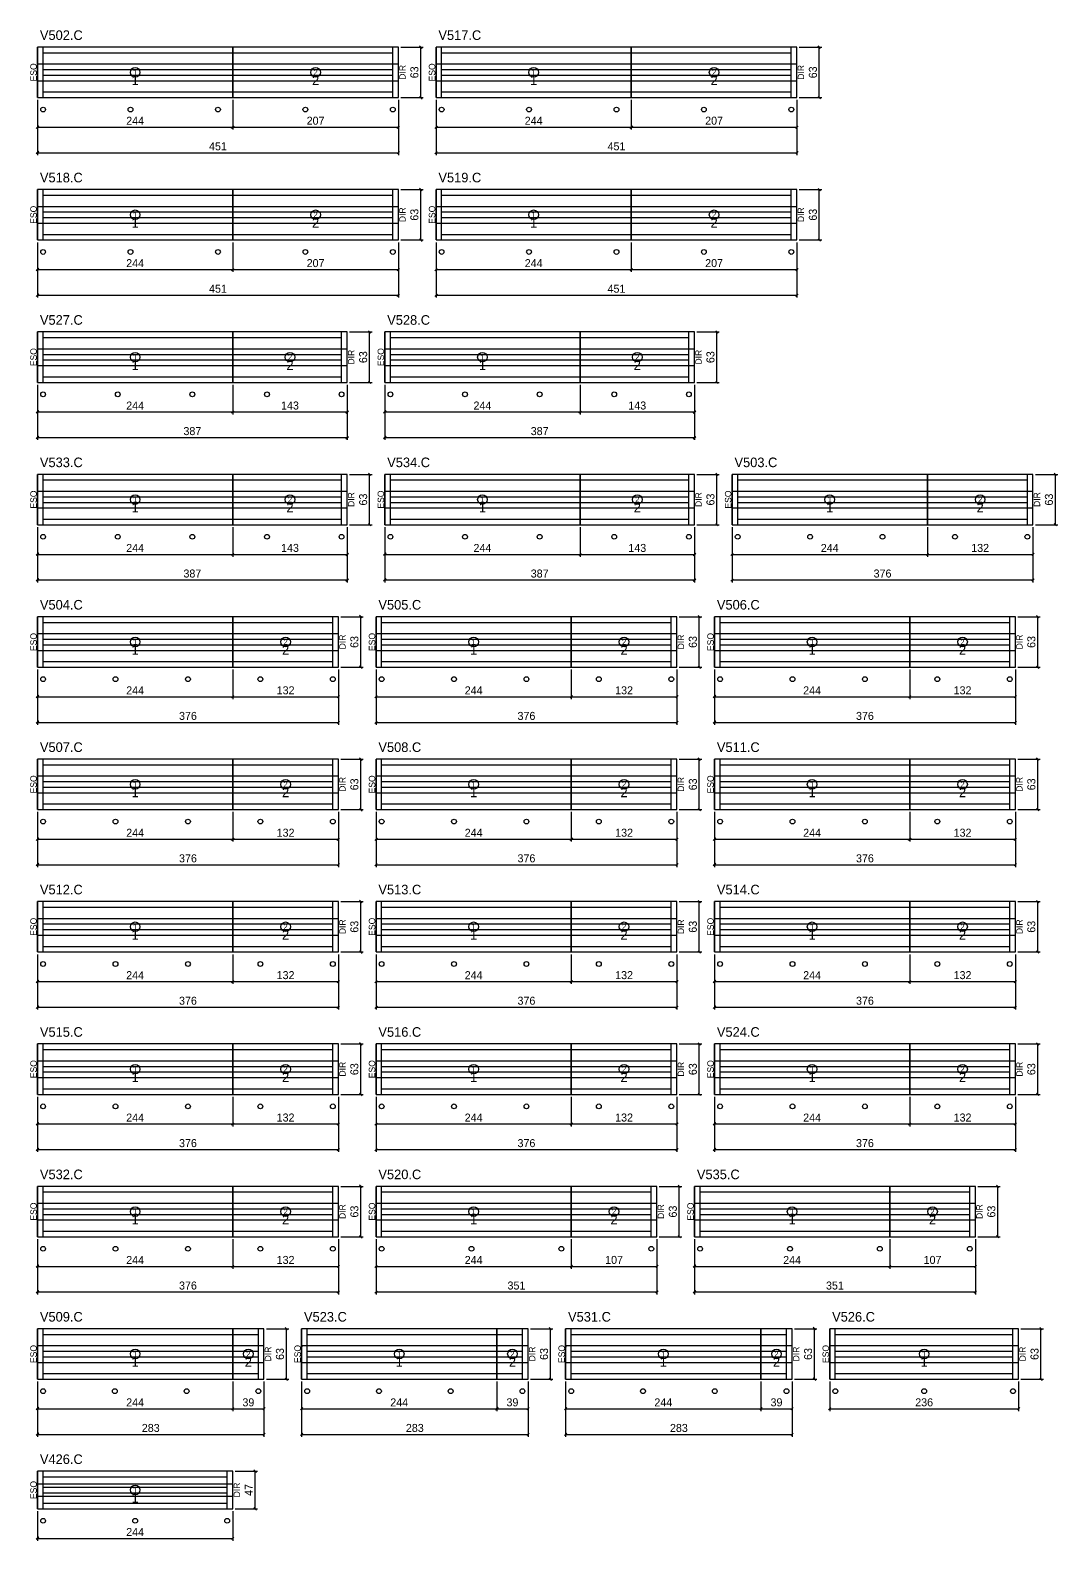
# Model space of a CAD drawing. Extents: x -9500 to 3070, y -2591 to 1250.
# Drawn here: x -9 to 1275, y -2591 to -703 of the extents above; entities that cross this region are included whole.
import ezdxf
from ezdxf.enums import TextEntityAlignment as Align

# ---------------------------------------------------------------- set-up
doc = ezdxf.new("R2010")
doc.units = 0
for name, color, linetype in [('5', 5, 'Continuous'), ('COTA', 241, 'Continuous'), ('Escoras', 224, 'Continuous'), ('NOMENCLATURA', 7, 'Continuous'), ('Painéis', 200, 'Continuous'), ('SARR_2.2x7', 40, 'Continuous'), ('SARR_EDITAR', 141, 'Continuous')]:
    doc.layers.add(name, color=color, linetype=linetype)
doc.dimstyles.new('PAINEL', dxfattribs={"dimtxt": 10, "dimasz": 3, "dimexe": 3, "dimexo": 3, "dimgap": 3, "dimtad": 1, "dimblk": 'OBLIQUE', "dimblk1": 'OBLIQUE', "dimcen": 2.5, "dimclrd": 4, "dimclre": 4, "dimclrt": 240, "dimazin": 3, "dimtfac": 1, "dimtmove": 0, "dimatfit": 3})

# ---------------------------------------------------------------- blocks, each defined once
blk = doc.blocks.new('nf1')
blk.add_circle((0, 0), 6)
blk.add_text('1', height=7).set_placement((0, 0), align=Align.MIDDLE_CENTER)
blk = doc.blocks.new('nf2')
blk.add_circle((0, 0), 6)
blk.add_text('2', height=7).set_placement((0, 0), align=Align.MIDDLE_CENTER)
blk = doc.blocks.new('_OBLIQUE')
at = {"color": 0, "linetype": 'BYBLOCK'}
blk.add_line((-0.5, -0.5), (0.5, 0.5), dxfattribs=at)

msp = doc.modelspace()

# ---------------------------------------------------------------- linework, layer by layer
at = {"layer": 'Escoras'}
for centre in [(7, -802), (116.25, -802), (225.5, -802), (334.75, -802), (444, -802), (505, -802), (614.25, -802), (723.5, -802), (832.75, -802), (942, -802), (7, -980), (116.25, -980), (225.5, -980), (334.75, -980), (444, -980), (505, -980), (614.25, -980), (723.5, -980), (832.75, -980), (942, -980), (7, -1158), (100.25, -1158), (193.5, -1158), (286.75, -1158), (380, -1158), (441, -1158), (534.25, -1158), (627.5, -1158), (720.75, -1158), (814, -1158), (7, -1336), (100.25, -1336), (193.5, -1336), (286.75, -1336), (380, -1336), (441, -1336), (534.25, -1336), (627.5, -1336), (720.75, -1336), (814, -1336), (875, -1336), (965.5, -1336), (1056, -1336), (1146.5, -1336), (1237, -1336), (7, -1514), (97.5, -1514), (188, -1514), (278.5, -1514), (369, -1514), (430, -1514), (520.5, -1514), (611, -1514), (701.5, -1514), (792, -1514), (853, -1514), (943.5, -1514), (1034, -1514), (1124.5, -1514), (1215, -1514), (7, -1692), (97.5, -1692), (188, -1692), (278.5, -1692), (369, -1692), (430, -1692), (520.5, -1692), (611, -1692), (701.5, -1692), (792, -1692), (853, -1692), (943.5, -1692), (1034, -1692), (1124.5, -1692), (1215, -1692), (7, -1870), (97.5, -1870), (188, -1870), (278.5, -1870), (369, -1870), (430, -1870), (520.5, -1870), (611, -1870), (701.5, -1870), (792, -1870), (853, -1870), (943.5, -1870), (1034, -1870), (1124.5, -1870), (1215, -1870), (7, -2048), (97.5, -2048), (188, -2048), (278.5, -2048), (369, -2048), (430, -2048), (520.5, -2048), (611, -2048), (701.5, -2048), (792, -2048), (853, -2048), (943.5, -2048), (1034, -2048), (1124.5, -2048), (1215, -2048), (7, -2226), (97.5, -2226), (188, -2226), (278.5, -2226), (369, -2226), (430, -2226), (542.333, -2226), (654.667, -2226), (767, -2226), (828, -2226), (940.333, -2226), (1052.667, -2226), (1165, -2226), (7, -2404), (96.667, -2404), (186.333, -2404), (276, -2404), (337, -2404), (426.667, -2404), (516.333, -2404), (606, -2404), (667, -2404), (756.667, -2404), (846.333, -2404), (936, -2404), (997, -2404), (1108, -2404), (1219, -2404), (7, -2566), (122, -2566), (237, -2566)]:
    msp.add_circle(centre, 3, dxfattribs=at)
at = {"layer": 'Painéis'}
for p, q in [((244, -787), (244, -724)), ((742, -787), (742, -724)), ((0, -745), (244, -745)), ((244, -745), (451, -745)), ((498, -745), (742, -745)), ((742, -745), (949, -745)), ((0, -766), (244, -766)), ((244, -766), (451, -766)), ((498, -766), (742, -766)), ((742, -766), (949, -766)), ((244, -965), (244, -902)), ((742, -965), (742, -902)), ((0, -923), (244, -923)), ((244, -923), (451, -923)), ((498, -923), (742, -923)), ((742, -923), (949, -923)), ((0, -944), (244, -944)), ((244, -944), (451, -944)), ((498, -944), (742, -944)), ((742, -944), (949, -944)), ((244, -1143), (244, -1080)), ((678, -1143), (678, -1080)), ((0, -1101), (244, -1101)), ((244, -1101), (387, -1101)), ((434, -1101), (678, -1101)), ((678, -1101), (821, -1101)), ((0, -1122), (244, -1122)), ((244, -1122), (387, -1122)), ((434, -1122), (678, -1122)), ((678, -1122), (821, -1122)), ((244, -1321), (244, -1258)), ((678, -1321), (678, -1258)), ((1112, -1321), (1112, -1258)), ((0, -1279), (244, -1279)), ((244, -1279), (387, -1279)), ((434, -1279), (678, -1279)), ((678, -1279), (821, -1279)), ((868, -1279), (1112, -1279)), ((1112, -1279), (1244, -1279)), ((0, -1300), (244, -1300)), ((244, -1300), (387, -1300)), ((434, -1300), (678, -1300)), ((678, -1300), (821, -1300)), ((868, -1300), (1112, -1300)), ((1112, -1300), (1244, -1300)), ((244, -1499), (244, -1436)), ((667, -1499), (667, -1436)), ((1090, -1499), (1090, -1436)), ((0, -1457), (244, -1457)), ((244, -1457), (376, -1457)), ((423, -1457), (667, -1457)), ((667, -1457), (799, -1457)), ((846, -1457), (1090, -1457)), ((1090, -1457), (1222, -1457)), ((0, -1478), (244, -1478)), ((244, -1478), (376, -1478)), ((423, -1478), (667, -1478)), ((667, -1478), (799, -1478)), ((846, -1478), (1090, -1478)), ((1090, -1478), (1222, -1478)), ((244, -1677), (244, -1614)), ((667, -1677), (667, -1614)), ((1090, -1677), (1090, -1614)), ((0, -1635), (244, -1635)), ((244, -1635), (376, -1635)), ((423, -1635), (667, -1635)), ((667, -1635), (799, -1635)), ((846, -1635), (1090, -1635)), ((1090, -1635), (1222, -1635)), ((0, -1656), (244, -1656)), ((244, -1656), (376, -1656)), ((423, -1656), (667, -1656)), ((667, -1656), (799, -1656)), ((846, -1656), (1090, -1656)), ((1090, -1656), (1222, -1656)), ((244, -1855), (244, -1792)), ((667, -1855), (667, -1792)), ((1090, -1855), (1090, -1792)), ((0, -1813), (244, -1813)), ((244, -1813), (376, -1813)), ((423, -1813), (667, -1813)), ((667, -1813), (799, -1813)), ((846, -1813), (1090, -1813)), ((1090, -1813), (1222, -1813)), ((0, -1834), (244, -1834)), ((244, -1834), (376, -1834)), ((423, -1834), (667, -1834)), ((667, -1834), (799, -1834)), ((846, -1834), (1090, -1834)), ((1090, -1834), (1222, -1834)), ((244, -2033), (244, -1970)), ((667, -2033), (667, -1970)), ((1090, -2033), (1090, -1970)), ((0, -1991), (244, -1991)), ((244, -1991), (376, -1991)), ((423, -1991), (667, -1991)), ((667, -1991), (799, -1991)), ((846, -1991), (1090, -1991)), ((1090, -1991), (1222, -1991)), ((0, -2012), (244, -2012)), ((244, -2012), (376, -2012)), ((423, -2012), (667, -2012)), ((667, -2012), (799, -2012)), ((846, -2012), (1090, -2012)), ((1090, -2012), (1222, -2012)), ((244, -2211), (244, -2148)), ((667, -2211), (667, -2148)), ((1065, -2211), (1065, -2148)), ((0, -2169), (244, -2169)), ((244, -2169), (376, -2169)), ((423, -2169), (667, -2169)), ((667, -2169), (774, -2169)), ((821, -2169), (1065, -2169)), ((1065, -2169), (1172, -2169)), ((0, -2190), (244, -2190)), ((244, -2190), (376, -2190)), ((423, -2190), (667, -2190)), ((667, -2190), (774, -2190)), ((821, -2190), (1065, -2190)), ((1065, -2190), (1172, -2190)), ((244, -2389), (244, -2326)), ((574, -2389), (574, -2326)), ((904, -2389), (904, -2326)), ((0, -2347), (244, -2347)), ((244, -2347), (283, -2347)), ((330, -2347), (574, -2347)), ((574, -2347), (613, -2347)), ((660, -2347), (904, -2347)), ((904, -2347), (943, -2347)), ((990, -2347), (1226, -2347)), ((0, -2368), (244, -2368)), ((244, -2368), (283, -2368)), ((330, -2368), (574, -2368)), ((574, -2368), (613, -2368)), ((660, -2368), (904, -2368)), ((904, -2368), (943, -2368)), ((990, -2368), (1226, -2368)), ((0, -2519.667), (244, -2519.667)), ((0, -2535.333), (244, -2535.333))]:
    msp.add_line(p, q, dxfattribs=at)
for points in [[(0, -787), (244, -787), (244, -724), (0, -724)], [(244, -787), (451, -787), (451, -724), (244, -724)], [(498, -787), (742, -787), (742, -724), (498, -724)], [(742, -787), (949, -787), (949, -724), (742, -724)], [(0, -965), (244, -965), (244, -902), (0, -902)], [(244, -965), (451, -965), (451, -902), (244, -902)], [(498, -965), (742, -965), (742, -902), (498, -902)], [(742, -965), (949, -965), (949, -902), (742, -902)], [(0, -1143), (244, -1143), (244, -1080), (0, -1080)], [(244, -1143), (387, -1143), (387, -1080), (244, -1080)], [(434, -1143), (678, -1143), (678, -1080), (434, -1080)], [(678, -1143), (821, -1143), (821, -1080), (678, -1080)], [(0, -1321), (244, -1321), (244, -1258), (0, -1258)], [(244, -1321), (387, -1321), (387, -1258), (244, -1258)], [(434, -1321), (678, -1321), (678, -1258), (434, -1258)], [(678, -1321), (821, -1321), (821, -1258), (678, -1258)], [(868, -1321), (1112, -1321), (1112, -1258), (868, -1258)], [(1112, -1321), (1244, -1321), (1244, -1258), (1112, -1258)], [(0, -1499), (244, -1499), (244, -1436), (0, -1436)], [(244, -1499), (376, -1499), (376, -1436), (244, -1436)], [(423, -1499), (667, -1499), (667, -1436), (423, -1436)], [(667, -1499), (799, -1499), (799, -1436), (667, -1436)], [(846, -1499), (1090, -1499), (1090, -1436), (846, -1436)], [(1090, -1499), (1222, -1499), (1222, -1436), (1090, -1436)], [(0, -1677), (244, -1677), (244, -1614), (0, -1614)], [(244, -1677), (376, -1677), (376, -1614), (244, -1614)], [(423, -1677), (667, -1677), (667, -1614), (423, -1614)], [(667, -1677), (799, -1677), (799, -1614), (667, -1614)], [(846, -1677), (1090, -1677), (1090, -1614), (846, -1614)], [(1090, -1677), (1222, -1677), (1222, -1614), (1090, -1614)], [(0, -1855), (244, -1855), (244, -1792), (0, -1792)], [(244, -1855), (376, -1855), (376, -1792), (244, -1792)], [(423, -1855), (667, -1855), (667, -1792), (423, -1792)], [(667, -1855), (799, -1855), (799, -1792), (667, -1792)], [(846, -1855), (1090, -1855), (1090, -1792), (846, -1792)], [(1090, -1855), (1222, -1855), (1222, -1792), (1090, -1792)], [(0, -2033), (244, -2033), (244, -1970), (0, -1970)], [(244, -2033), (376, -2033), (376, -1970), (244, -1970)], [(423, -2033), (667, -2033), (667, -1970), (423, -1970)], [(667, -2033), (799, -2033), (799, -1970), (667, -1970)], [(846, -2033), (1090, -2033), (1090, -1970), (846, -1970)], [(1090, -2033), (1222, -2033), (1222, -1970), (1090, -1970)], [(0, -2211), (244, -2211), (244, -2148), (0, -2148)], [(244, -2211), (376, -2211), (376, -2148), (244, -2148)], [(423, -2211), (667, -2211), (667, -2148), (423, -2148)], [(667, -2211), (774, -2211), (774, -2148), (667, -2148)], [(821, -2211), (1065, -2211), (1065, -2148), (821, -2148)], [(1065, -2211), (1172, -2211), (1172, -2148), (1065, -2148)], [(0, -2389), (244, -2389), (244, -2326), (0, -2326)], [(244, -2389), (283, -2389), (283, -2326), (244, -2326)], [(330, -2389), (574, -2389), (574, -2326), (330, -2326)], [(574, -2389), (613, -2389), (613, -2326), (574, -2326)], [(660, -2389), (904, -2389), (904, -2326), (660, -2326)], [(904, -2389), (943, -2389), (943, -2326), (904, -2326)], [(990, -2389), (1226, -2389), (1226, -2326), (990, -2326)], [(0, -2551), (244, -2551), (244, -2504), (0, -2504)]]:
    msp.add_lwpolyline(points, close=True, dxfattribs=at)
at = {"layer": 'SARR_2.2x7'}
for p, q in [((7, -787), (7, -724)), ((7, -731), (244, -731)), ((244, -731), (444, -731)), ((444, -787), (444, -724)), ((505, -787), (505, -724)), ((505, -731), (742, -731)), ((742, -731), (942, -731)), ((942, -787), (942, -724)), ((7, -752), (244, -752)), ((244, -752), (444, -752)), ((505, -752), (742, -752)), ((742, -752), (942, -752)), ((7, -759), (244, -759)), ((244, -759), (444, -759)), ((505, -759), (742, -759)), ((742, -759), (942, -759)), ((7, -780), (244, -780)), ((244, -780), (444, -780)), ((505, -780), (742, -780)), ((742, -780), (942, -780)), ((7, -965), (7, -902)), ((444, -965), (444, -902)), ((505, -965), (505, -902)), ((942, -965), (942, -902)), ((7, -909), (244, -909)), ((244, -909), (444, -909)), ((505, -909), (742, -909)), ((742, -909), (942, -909)), ((7, -930), (244, -930)), ((7, -937), (244, -937)), ((244, -930), (444, -930)), ((244, -937), (444, -937)), ((505, -930), (742, -930)), ((505, -937), (742, -937)), ((742, -930), (942, -930)), ((742, -937), (942, -937)), ((7, -958), (244, -958)), ((244, -958), (444, -958)), ((505, -958), (742, -958)), ((742, -958), (942, -958)), ((7, -1143), (7, -1080)), ((7, -1087), (244, -1087)), ((244, -1087), (380, -1087)), ((380, -1143), (380, -1080)), ((441, -1143), (441, -1080)), ((441, -1087), (678, -1087)), ((678, -1087), (814, -1087)), ((814, -1143), (814, -1080)), ((7, -1108), (244, -1108)), ((244, -1108), (380, -1108)), ((441, -1108), (678, -1108)), ((678, -1108), (814, -1108)), ((7, -1115), (244, -1115)), ((244, -1115), (380, -1115)), ((441, -1115), (678, -1115)), ((678, -1115), (814, -1115)), ((7, -1136), (244, -1136)), ((244, -1136), (380, -1136)), ((441, -1136), (678, -1136)), ((678, -1136), (814, -1136)), ((7, -1321), (7, -1258)), ((7, -1265), (244, -1265)), ((244, -1265), (380, -1265)), ((380, -1321), (380, -1258)), ((441, -1321), (441, -1258)), ((441, -1265), (678, -1265)), ((678, -1265), (814, -1265)), ((814, -1321), (814, -1258)), ((875, -1321), (875, -1258)), ((875, -1265), (1112, -1265)), ((1112, -1265), (1237, -1265)), ((1237, -1321), (1237, -1258)), ((7, -1286), (244, -1286)), ((7, -1293), (244, -1293)), ((244, -1286), (380, -1286)), ((244, -1293), (380, -1293)), ((441, -1286), (678, -1286)), ((441, -1293), (678, -1293)), ((678, -1286), (814, -1286)), ((678, -1293), (814, -1293)), ((875, -1286), (1112, -1286)), ((875, -1293), (1112, -1293)), ((1112, -1286), (1237, -1286)), ((1112, -1293), (1237, -1293)), ((7, -1314), (244, -1314)), ((244, -1314), (380, -1314)), ((441, -1314), (678, -1314)), ((678, -1314), (814, -1314)), ((875, -1314), (1112, -1314)), ((1112, -1314), (1237, -1314)), ((7, -1499), (7, -1436)), ((7, -1443), (244, -1443)), ((244, -1443), (369, -1443)), ((369, -1499), (369, -1436)), ((430, -1499), (430, -1436)), ((430, -1443), (667, -1443)), ((667, -1443), (792, -1443)), ((792, -1499), (792, -1436)), ((853, -1499), (853, -1436)), ((853, -1443), (1090, -1443)), ((1090, -1443), (1215, -1443)), ((1215, -1499), (1215, -1436)), ((7, -1464), (244, -1464)), ((7, -1471), (244, -1471)), ((244, -1464), (369, -1464)), ((244, -1471), (369, -1471)), ((430, -1464), (667, -1464)), ((430, -1471), (667, -1471)), ((667, -1464), (792, -1464)), ((667, -1471), (792, -1471)), ((853, -1464), (1090, -1464)), ((853, -1471), (1090, -1471)), ((1090, -1464), (1215, -1464)), ((1090, -1471), (1215, -1471)), ((7, -1492), (244, -1492)), ((244, -1492), (369, -1492)), ((430, -1492), (667, -1492)), ((667, -1492), (792, -1492)), ((853, -1492), (1090, -1492)), ((1090, -1492), (1215, -1492)), ((7, -1677), (7, -1614)), ((7, -1621), (244, -1621)), ((244, -1621), (369, -1621)), ((369, -1677), (369, -1614)), ((430, -1677), (430, -1614)), ((430, -1621), (667, -1621)), ((667, -1621), (792, -1621)), ((792, -1677), (792, -1614)), ((853, -1677), (853, -1614)), ((853, -1621), (1090, -1621)), ((1090, -1621), (1215, -1621)), ((1215, -1677), (1215, -1614)), ((7, -1642), (244, -1642)), ((244, -1642), (369, -1642)), ((430, -1642), (667, -1642)), ((667, -1642), (792, -1642)), ((853, -1642), (1090, -1642)), ((1090, -1642), (1215, -1642)), ((7, -1649), (244, -1649)), ((244, -1649), (369, -1649)), ((430, -1649), (667, -1649)), ((667, -1649), (792, -1649)), ((853, -1649), (1090, -1649)), ((1090, -1649), (1215, -1649)), ((7, -1670), (244, -1670)), ((244, -1670), (369, -1670)), ((430, -1670), (667, -1670)), ((667, -1670), (792, -1670)), ((853, -1670), (1090, -1670)), ((1090, -1670), (1215, -1670)), ((7, -1855), (7, -1792)), ((369, -1855), (369, -1792)), ((430, -1855), (430, -1792)), ((792, -1855), (792, -1792)), ((853, -1855), (853, -1792)), ((1215, -1855), (1215, -1792)), ((7, -1799), (244, -1799)), ((244, -1799), (369, -1799)), ((430, -1799), (667, -1799)), ((667, -1799), (792, -1799)), ((853, -1799), (1090, -1799)), ((1090, -1799), (1215, -1799)), ((7, -1820), (244, -1820)), ((7, -1827), (244, -1827)), ((244, -1820), (369, -1820)), ((244, -1827), (369, -1827)), ((430, -1820), (667, -1820)), ((430, -1827), (667, -1827)), ((667, -1820), (792, -1820)), ((667, -1827), (792, -1827)), ((853, -1820), (1090, -1820)), ((853, -1827), (1090, -1827)), ((1090, -1820), (1215, -1820)), ((1090, -1827), (1215, -1827)), ((7, -1848), (244, -1848)), ((244, -1848), (369, -1848)), ((430, -1848), (667, -1848)), ((667, -1848), (792, -1848)), ((853, -1848), (1090, -1848)), ((1090, -1848), (1215, -1848)), ((7, -2033), (7, -1970)), ((7, -1977), (244, -1977)), ((244, -1977), (369, -1977)), ((369, -2033), (369, -1970)), ((430, -2033), (430, -1970)), ((430, -1977), (667, -1977)), ((667, -1977), (792, -1977)), ((792, -2033), (792, -1970)), ((853, -2033), (853, -1970)), ((853, -1977), (1090, -1977)), ((1090, -1977), (1215, -1977)), ((1215, -2033), (1215, -1970)), ((7, -1998), (244, -1998)), ((244, -1998), (369, -1998)), ((430, -1998), (667, -1998)), ((667, -1998), (792, -1998)), ((853, -1998), (1090, -1998)), ((1090, -1998), (1215, -1998)), ((7, -2005), (244, -2005)), ((244, -2005), (369, -2005)), ((430, -2005), (667, -2005)), ((667, -2005), (792, -2005)), ((853, -2005), (1090, -2005)), ((1090, -2005), (1215, -2005)), ((7, -2026), (244, -2026)), ((244, -2026), (369, -2026)), ((430, -2026), (667, -2026)), ((667, -2026), (792, -2026)), ((853, -2026), (1090, -2026)), ((1090, -2026), (1215, -2026)), ((7, -2211), (7, -2148)), ((369, -2211), (369, -2148)), ((430, -2211), (430, -2148)), ((767, -2211), (767, -2148)), ((828, -2211), (828, -2148)), ((1165, -2211), (1165, -2148)), ((7, -2155), (244, -2155)), ((244, -2155), (369, -2155)), ((430, -2155), (667, -2155)), ((667, -2155), (767, -2155)), ((828, -2155), (1065, -2155)), ((1065, -2155), (1165, -2155)), ((7, -2176), (244, -2176)), ((7, -2183), (244, -2183)), ((244, -2176), (369, -2176)), ((244, -2183), (369, -2183)), ((430, -2176), (667, -2176)), ((430, -2183), (667, -2183)), ((667, -2176), (767, -2176)), ((667, -2183), (767, -2183)), ((828, -2176), (1065, -2176)), ((828, -2183), (1065, -2183)), ((1065, -2176), (1165, -2176)), ((1065, -2183), (1165, -2183)), ((7, -2204), (244, -2204)), ((244, -2204), (369, -2204)), ((430, -2204), (667, -2204)), ((667, -2204), (767, -2204)), ((828, -2204), (1065, -2204)), ((1065, -2204), (1165, -2204)), ((7, -2389), (7, -2326)), ((7, -2333), (244, -2333)), ((244, -2333), (276, -2333)), ((276, -2389), (276, -2326)), ((337, -2389), (337, -2326)), ((337, -2333), (574, -2333)), ((574, -2333), (606, -2333)), ((606, -2389), (606, -2326)), ((667, -2389), (667, -2326)), ((667, -2333), (904, -2333)), ((904, -2333), (936, -2333)), ((936, -2389), (936, -2326)), ((997, -2389), (997, -2326)), ((997, -2333), (1219, -2333)), ((1219, -2389), (1219, -2326)), ((7, -2354), (244, -2354)), ((244, -2354), (276, -2354)), ((337, -2354), (574, -2354)), ((574, -2354), (606, -2354)), ((667, -2354), (904, -2354)), ((904, -2354), (936, -2354)), ((997, -2354), (1219, -2354)), ((7, -2361), (244, -2361)), ((244, -2361), (276, -2361)), ((337, -2361), (574, -2361)), ((574, -2361), (606, -2361)), ((667, -2361), (904, -2361)), ((904, -2361), (936, -2361)), ((997, -2361), (1219, -2361)), ((7, -2382), (244, -2382)), ((244, -2382), (276, -2382)), ((337, -2382), (574, -2382)), ((574, -2382), (606, -2382)), ((667, -2382), (904, -2382)), ((904, -2382), (936, -2382)), ((997, -2382), (1219, -2382)), ((7, -2551), (7, -2504)), ((7, -2511), (237, -2511)), ((237, -2551), (237, -2504)), ((7, -2524), (237, -2524)), ((7, -2531), (237, -2531)), ((7, -2544), (237, -2544))]:
    msp.add_line(p, q, dxfattribs=at)
at = {"layer": 'SARR_EDITAR'}
for p, q in [((0, -787), (0, -724)), ((451, -787), (451, -724)), ((498, -787), (498, -724)), ((949, -787), (949, -724)), ((0, -965), (0, -902)), ((451, -965), (451, -902)), ((498, -965), (498, -902)), ((949, -965), (949, -902)), ((0, -1143), (0, -1080)), ((387, -1143), (387, -1080)), ((434, -1143), (434, -1080)), ((821, -1143), (821, -1080)), ((0, -1321), (0, -1258)), ((387, -1321), (387, -1258)), ((434, -1321), (434, -1258)), ((821, -1321), (821, -1258)), ((868, -1321), (868, -1258)), ((1244, -1321), (1244, -1258)), ((0, -1499), (0, -1436)), ((376, -1499), (376, -1436)), ((423, -1499), (423, -1436)), ((799, -1499), (799, -1436)), ((846, -1499), (846, -1436)), ((1222, -1499), (1222, -1436)), ((0, -1677), (0, -1614)), ((376, -1677), (376, -1614)), ((423, -1677), (423, -1614)), ((799, -1677), (799, -1614)), ((846, -1677), (846, -1614)), ((1222, -1677), (1222, -1614)), ((0, -1855), (0, -1792)), ((376, -1855), (376, -1792)), ((423, -1855), (423, -1792)), ((799, -1855), (799, -1792)), ((846, -1855), (846, -1792)), ((1222, -1855), (1222, -1792)), ((0, -2033), (0, -1970)), ((376, -2033), (376, -1970)), ((423, -2033), (423, -1970)), ((799, -2033), (799, -1970)), ((846, -2033), (846, -1970)), ((1222, -2033), (1222, -1970)), ((0, -2211), (0, -2148)), ((376, -2211), (376, -2148)), ((423, -2211), (423, -2148)), ((774, -2211), (774, -2148)), ((821, -2211), (821, -2148)), ((1172, -2211), (1172, -2148)), ((0, -2389), (0, -2326)), ((283, -2389), (283, -2326)), ((330, -2389), (330, -2326)), ((613, -2389), (613, -2326)), ((660, -2389), (660, -2326)), ((943, -2389), (943, -2326)), ((990, -2389), (990, -2326)), ((1226, -2389), (1226, -2326)), ((0, -2551), (0, -2504)), ((244, -2551), (244, -2504))]:
    msp.add_line(p, q, dxfattribs=at)

# ---------------------------------------------------------------- block references
at = {"layer": 'COTA'}
for name, p in [('nf1', (122, -755.5)), ('nf2', (347.5, -755.5)), ('nf1', (620, -755.5)), ('nf2', (845.5, -755.5)), ('nf1', (122, -933.5)), ('nf2', (347.5, -933.5)), ('nf1', (620, -933.5)), ('nf2', (845.5, -933.5)), ('nf1', (122, -1111.5)), ('nf2', (315.5, -1111.5)), ('nf1', (556, -1111.5)), ('nf2', (749.5, -1111.5)), ('nf1', (122, -1289.5)), ('nf2', (315.5, -1289.5)), ('nf1', (556, -1289.5)), ('nf2', (749.5, -1289.5)), ('nf1', (990, -1289.5)), ('nf2', (1178, -1289.5)), ('nf1', (122, -1467.5)), ('nf2', (310, -1467.5)), ('nf1', (545, -1467.5)), ('nf2', (733, -1467.5)), ('nf1', (968, -1467.5)), ('nf2', (1156, -1467.5)), ('nf1', (122, -1645.5)), ('nf2', (310, -1645.5)), ('nf1', (545, -1645.5)), ('nf2', (733, -1645.5)), ('nf1', (968, -1645.5)), ('nf2', (1156, -1645.5)), ('nf1', (122, -1823.5)), ('nf2', (310, -1823.5)), ('nf1', (545, -1823.5)), ('nf2', (733, -1823.5)), ('nf1', (968, -1823.5)), ('nf2', (1156, -1823.5)), ('nf1', (122, -2001.5)), ('nf2', (310, -2001.5)), ('nf1', (545, -2001.5)), ('nf2', (733, -2001.5)), ('nf1', (968, -2001.5)), ('nf2', (1156, -2001.5)), ('nf1', (122, -2179.5)), ('nf2', (310, -2179.5)), ('nf1', (545, -2179.5)), ('nf2', (720.5, -2179.5)), ('nf1', (943, -2179.5)), ('nf2', (1118.5, -2179.5)), ('nf1', (122, -2357.5)), ('nf2', (263.5, -2357.5)), ('nf1', (452, -2357.5)), ('nf2', (593.5, -2357.5)), ('nf1', (782, -2357.5)), ('nf2', (923.5, -2357.5)), ('nf1', (1108, -2357.5)), ('nf1', (122, -2527.5))]:
    msp.add_blockref(name, p, dxfattribs=at)

# ---------------------------------------------------------------- texts
at = {"layer": '5'}
for s, p in [('ESQ', (-5, -755.5)), ('DIR', (456, -755.5)), ('ESQ', (493, -755.5)), ('DIR', (954, -755.5)), ('ESQ', (-5, -933.5)), ('DIR', (456, -933.5)), ('ESQ', (493, -933.5)), ('DIR', (954, -933.5)), ('ESQ', (-5, -1111.5)), ('DIR', (392, -1111.5)), ('ESQ', (429, -1111.5)), ('DIR', (826, -1111.5)), ('ESQ', (-5, -1289.5)), ('DIR', (392, -1289.5)), ('ESQ', (429, -1289.5)), ('DIR', (826, -1289.5)), ('ESQ', (863, -1289.5)), ('DIR', (1249, -1289.5)), ('ESQ', (-5, -1467.5)), ('DIR', (381, -1467.5)), ('ESQ', (418, -1467.5)), ('DIR', (804, -1467.5)), ('ESQ', (841, -1467.5)), ('DIR', (1227, -1467.5)), ('ESQ', (-5, -1645.5)), ('DIR', (381, -1645.5)), ('ESQ', (418, -1645.5)), ('DIR', (804, -1645.5)), ('ESQ', (841, -1645.5)), ('DIR', (1227, -1645.5)), ('ESQ', (-5, -1823.5)), ('DIR', (381, -1823.5)), ('ESQ', (418, -1823.5)), ('DIR', (804, -1823.5)), ('ESQ', (841, -1823.5)), ('DIR', (1227, -1823.5)), ('ESQ', (-5, -2001.5)), ('DIR', (381, -2001.5)), ('ESQ', (418, -2001.5)), ('DIR', (804, -2001.5)), ('ESQ', (841, -2001.5)), ('DIR', (1227, -2001.5)), ('ESQ', (-5, -2179.5)), ('DIR', (381, -2179.5)), ('ESQ', (418, -2179.5)), ('DIR', (779, -2179.5)), ('ESQ', (816, -2179.5)), ('DIR', (1177, -2179.5)), ('ESQ', (-5, -2357.5)), ('DIR', (288, -2357.5)), ('ESQ', (325, -2357.5)), ('DIR', (618, -2357.5)), ('ESQ', (655, -2357.5)), ('DIR', (948, -2357.5)), ('ESQ', (985, -2357.5)), ('DIR', (1231, -2357.5)), ('ESQ', (-5, -2527.5)), ('DIR', (249, -2527.5))]:
    msp.add_text(s, height=8, rotation=90, dxfattribs=at).set_placement(p, align=Align.MIDDLE_CENTER)
for s, p in [('1', (122, -765.5)), ('2', (347.5, -765.5)), ('1', (620, -765.5)), ('2', (845.5, -765.5)), ('1', (122, -943.5)), ('2', (347.5, -943.5)), ('1', (620, -943.5)), ('2', (845.5, -943.5)), ('1', (122, -1121.5)), ('2', (315.5, -1121.5)), ('1', (556, -1121.5)), ('2', (749.5, -1121.5)), ('1', (122, -1299.5)), ('2', (315.5, -1299.5)), ('1', (556, -1299.5)), ('2', (749.5, -1299.5)), ('1', (990, -1299.5)), ('2', (1178, -1299.5)), ('1', (122, -1477.5)), ('2', (310, -1477.5)), ('1', (545, -1477.5)), ('2', (733, -1477.5)), ('1', (968, -1477.5)), ('2', (1156, -1477.5)), ('1', (122, -1655.5)), ('2', (310, -1655.5)), ('1', (545, -1655.5)), ('2', (733, -1655.5)), ('1', (968, -1655.5)), ('2', (1156, -1655.5)), ('1', (122, -1833.5)), ('2', (310, -1833.5)), ('1', (545, -1833.5)), ('2', (733, -1833.5)), ('1', (968, -1833.5)), ('2', (1156, -1833.5)), ('1', (122, -2011.5)), ('2', (310, -2011.5)), ('1', (545, -2011.5)), ('2', (733, -2011.5)), ('1', (968, -2011.5)), ('2', (1156, -2011.5)), ('1', (122, -2189.5)), ('2', (310, -2189.5)), ('1', (545, -2189.5)), ('2', (720.5, -2189.5)), ('1', (943, -2189.5)), ('2', (1118.5, -2189.5)), ('1', (122, -2367.5)), ('2', (263.5, -2367.5)), ('1', (452, -2367.5)), ('2', (593.5, -2367.5)), ('1', (782, -2367.5)), ('2', (923.5, -2367.5)), ('1', (1108, -2367.5)), ('1', (122, -2537.5))]:
    msp.add_text(s, height=12, dxfattribs=at).set_placement(p, align=Align.MIDDLE_CENTER)
at = {"layer": 'NOMENCLATURA'}
for s, p in [('V502.C', (3, -715)), ('V517.C', (501, -715)), ('V518.C', (3, -893)), ('V519.C', (501, -893)), ('V527.C', (3, -1071)), ('V528.C', (437, -1071)), ('V533.C', (3, -1249)), ('V534.C', (437, -1249)), ('V503.C', (871, -1249)), ('V504.C', (3, -1427)), ('V505.C', (426, -1427)), ('V506.C', (849, -1427)), ('V507.C', (3, -1605)), ('V508.C', (426, -1605)), ('V511.C', (849, -1605)), ('V512.C', (3, -1783)), ('V513.C', (426, -1783)), ('V514.C', (849, -1783)), ('V515.C', (3, -1961)), ('V516.C', (426, -1961)), ('V524.C', (849, -1961)), ('V532.C', (3, -2139)), ('V520.C', (426, -2139)), ('V535.C', (824, -2139)), ('V509.C', (3, -2317)), ('V523.C', (333, -2317)), ('V531.C', (663, -2317)), ('V526.C', (993, -2317)), ('V426.C', (3, -2495))]:
    msp.add_text(s, height=12, dxfattribs=at).set_placement(p)

# ---------------------------------------------------------------- dimensions: what is measured, and where the dimension line sits
at = {"layer": 'COTA'}
for base, p1, p2 in [((479, -787), (451, -787), (451, -724)), ((977, -787), (949, -787), (949, -724)), ((479, -965), (451, -965), (451, -902)), ((977, -965), (949, -965), (949, -902)), ((415, -1143), (387, -1143), (387, -1080)), ((849, -1143), (821, -1143), (821, -1080)), ((415, -1321), (387, -1321), (387, -1258)), ((849, -1321), (821, -1321), (821, -1258)), ((1272, -1321), (1244, -1321), (1244, -1258)), ((404, -1499), (376, -1499), (376, -1436)), ((827, -1499), (799, -1499), (799, -1436)), ((1250, -1499), (1222, -1499), (1222, -1436)), ((404, -1677), (376, -1677), (376, -1614)), ((827, -1677), (799, -1677), (799, -1614)), ((1250, -1677), (1222, -1677), (1222, -1614)), ((404, -1855), (376, -1855), (376, -1792)), ((827, -1855), (799, -1855), (799, -1792)), ((1250, -1855), (1222, -1855), (1222, -1792)), ((404, -2033), (376, -2033), (376, -1970)), ((827, -2033), (799, -2033), (799, -1970)), ((1250, -2033), (1222, -2033), (1222, -1970)), ((404, -2211), (376, -2211), (376, -2148)), ((802, -2211), (774, -2211), (774, -2148)), ((1200, -2211), (1172, -2211), (1172, -2148)), ((311, -2389), (283, -2389), (283, -2326)), ((641, -2389), (613, -2389), (613, -2326)), ((971, -2389), (943, -2389), (943, -2326)), ((1254, -2389), (1226, -2389), (1226, -2326)), ((272, -2551), (244, -2551), (244, -2504))]:
    msp.add_linear_dim(base=base, p1=p1, p2=p2, angle=90, dimstyle='PAINEL', dxfattribs=at).render()
for base, p1, p2 in [((0, -824), (0, -787), (244, -787)), ((0, -856), (0, -787), (451, -787)), ((244, -824), (244, -787), (451, -787)), ((498, -824), (498, -787), (742, -787)), ((498, -856), (498, -787), (949, -787)), ((742, -824), (742, -787), (949, -787)), ((0, -1002), (0, -965), (244, -965)), ((0, -1034), (0, -965), (451, -965)), ((244, -1002), (244, -965), (451, -965)), ((498, -1002), (498, -965), (742, -965)), ((498, -1034), (498, -965), (949, -965)), ((742, -1002), (742, -965), (949, -965)), ((0, -1180), (0, -1143), (244, -1143)), ((0, -1212), (0, -1143), (387, -1143)), ((244, -1180), (244, -1143), (387, -1143)), ((434, -1180), (434, -1143), (678, -1143)), ((434, -1212), (434, -1143), (821, -1143)), ((678, -1180), (678, -1143), (821, -1143)), ((0, -1358), (0, -1321), (244, -1321)), ((0, -1390), (0, -1321), (387, -1321)), ((244, -1358), (244, -1321), (387, -1321)), ((434, -1358), (434, -1321), (678, -1321)), ((434, -1390), (434, -1321), (821, -1321)), ((678, -1358), (678, -1321), (821, -1321)), ((868, -1358), (868, -1321), (1112, -1321)), ((868, -1390), (868, -1321), (1244, -1321)), ((1112, -1358), (1112, -1321), (1244, -1321)), ((0, -1536), (0, -1499), (244, -1499)), ((0, -1568), (0, -1499), (376, -1499)), ((244, -1536), (244, -1499), (376, -1499)), ((423, -1536), (423, -1499), (667, -1499)), ((423, -1568), (423, -1499), (799, -1499)), ((667, -1536), (667, -1499), (799, -1499)), ((846, -1536), (846, -1499), (1090, -1499)), ((846, -1568), (846, -1499), (1222, -1499)), ((1090, -1536), (1090, -1499), (1222, -1499)), ((0, -1714), (0, -1677), (244, -1677)), ((0, -1746), (0, -1677), (376, -1677)), ((244, -1714), (244, -1677), (376, -1677)), ((423, -1714), (423, -1677), (667, -1677)), ((423, -1746), (423, -1677), (799, -1677)), ((667, -1714), (667, -1677), (799, -1677)), ((846, -1714), (846, -1677), (1090, -1677)), ((846, -1746), (846, -1677), (1222, -1677)), ((1090, -1714), (1090, -1677), (1222, -1677)), ((0, -1892), (0, -1855), (244, -1855)), ((0, -1924), (0, -1855), (376, -1855)), ((244, -1892), (244, -1855), (376, -1855)), ((423, -1892), (423, -1855), (667, -1855)), ((423, -1924), (423, -1855), (799, -1855)), ((667, -1892), (667, -1855), (799, -1855)), ((846, -1892), (846, -1855), (1090, -1855)), ((846, -1924), (846, -1855), (1222, -1855)), ((1090, -1892), (1090, -1855), (1222, -1855)), ((0, -2070), (0, -2033), (244, -2033)), ((0, -2102), (0, -2033), (376, -2033)), ((244, -2070), (244, -2033), (376, -2033)), ((423, -2070), (423, -2033), (667, -2033)), ((423, -2102), (423, -2033), (799, -2033)), ((667, -2070), (667, -2033), (799, -2033)), ((846, -2070), (846, -2033), (1090, -2033)), ((846, -2102), (846, -2033), (1222, -2033)), ((1090, -2070), (1090, -2033), (1222, -2033)), ((0, -2248), (0, -2211), (244, -2211)), ((0, -2280), (0, -2211), (376, -2211)), ((244, -2248), (244, -2211), (376, -2211)), ((423, -2248), (423, -2211), (667, -2211)), ((423, -2280), (423, -2211), (774, -2211)), ((667, -2248), (667, -2211), (774, -2211)), ((821, -2248), (821, -2211), (1065, -2211)), ((821, -2280), (821, -2211), (1172, -2211)), ((1065, -2248), (1065, -2211), (1172, -2211)), ((0, -2426), (0, -2389), (244, -2389)), ((0, -2458), (0, -2389), (283, -2389)), ((244, -2426), (244, -2389), (283, -2389)), ((330, -2426), (330, -2389), (574, -2389)), ((330, -2458), (330, -2389), (613, -2389)), ((574, -2426), (574, -2389), (613, -2389)), ((660, -2426), (660, -2389), (904, -2389)), ((660, -2458), (660, -2389), (943, -2389)), ((904, -2426), (904, -2389), (943, -2389)), ((990, -2426), (990, -2389), (1226, -2389)), ((0, -2588), (0, -2551), (244, -2551))]:
    msp.add_linear_dim(base=base, p1=p1, p2=p2, dimstyle='PAINEL', dxfattribs=at).render()

doc.saveas('drawing.dxf')
